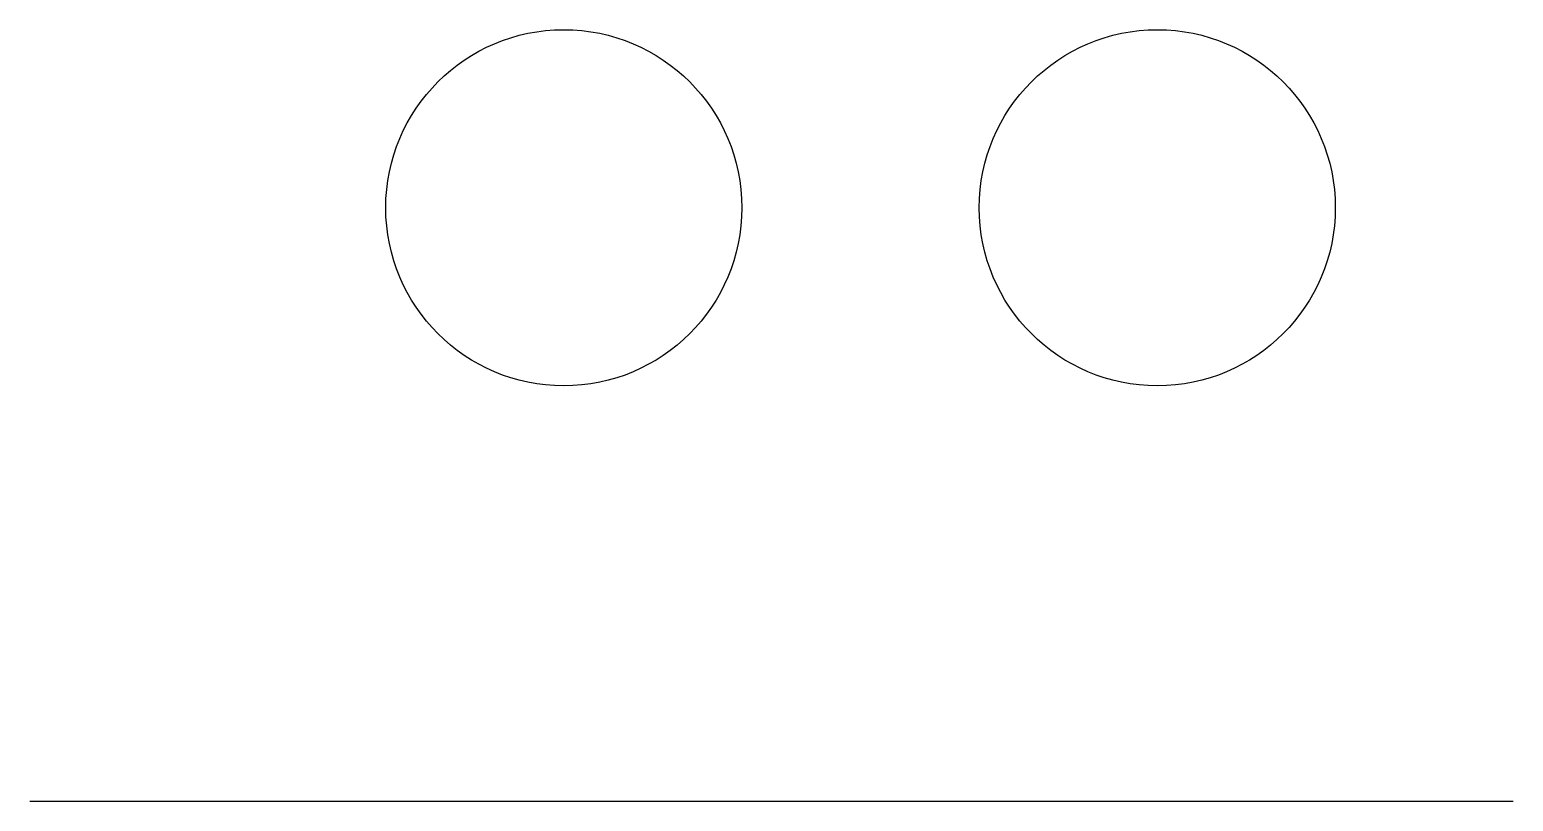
# Model space of a CAD drawing. Header units: inches. Extents: x -5 to 20, y -5 to 8.
import ezdxf

# ---------------------------------------------------------------- set-up
doc = ezdxf.new("R2010")
doc.units = ezdxf.units.IN
doc.layers.get('0').update_dxf_attribs({"linetype": 'CONTINUOUS'})

msp = doc.modelspace()

# ---------------------------------------------------------------- linework, layer by layer
msp.add_line((-5, -5), (20, -5))
for centre in [(4, 5), (14, 5)]:
    msp.add_circle(centre, 3)

doc.saveas('drawing.dxf')
